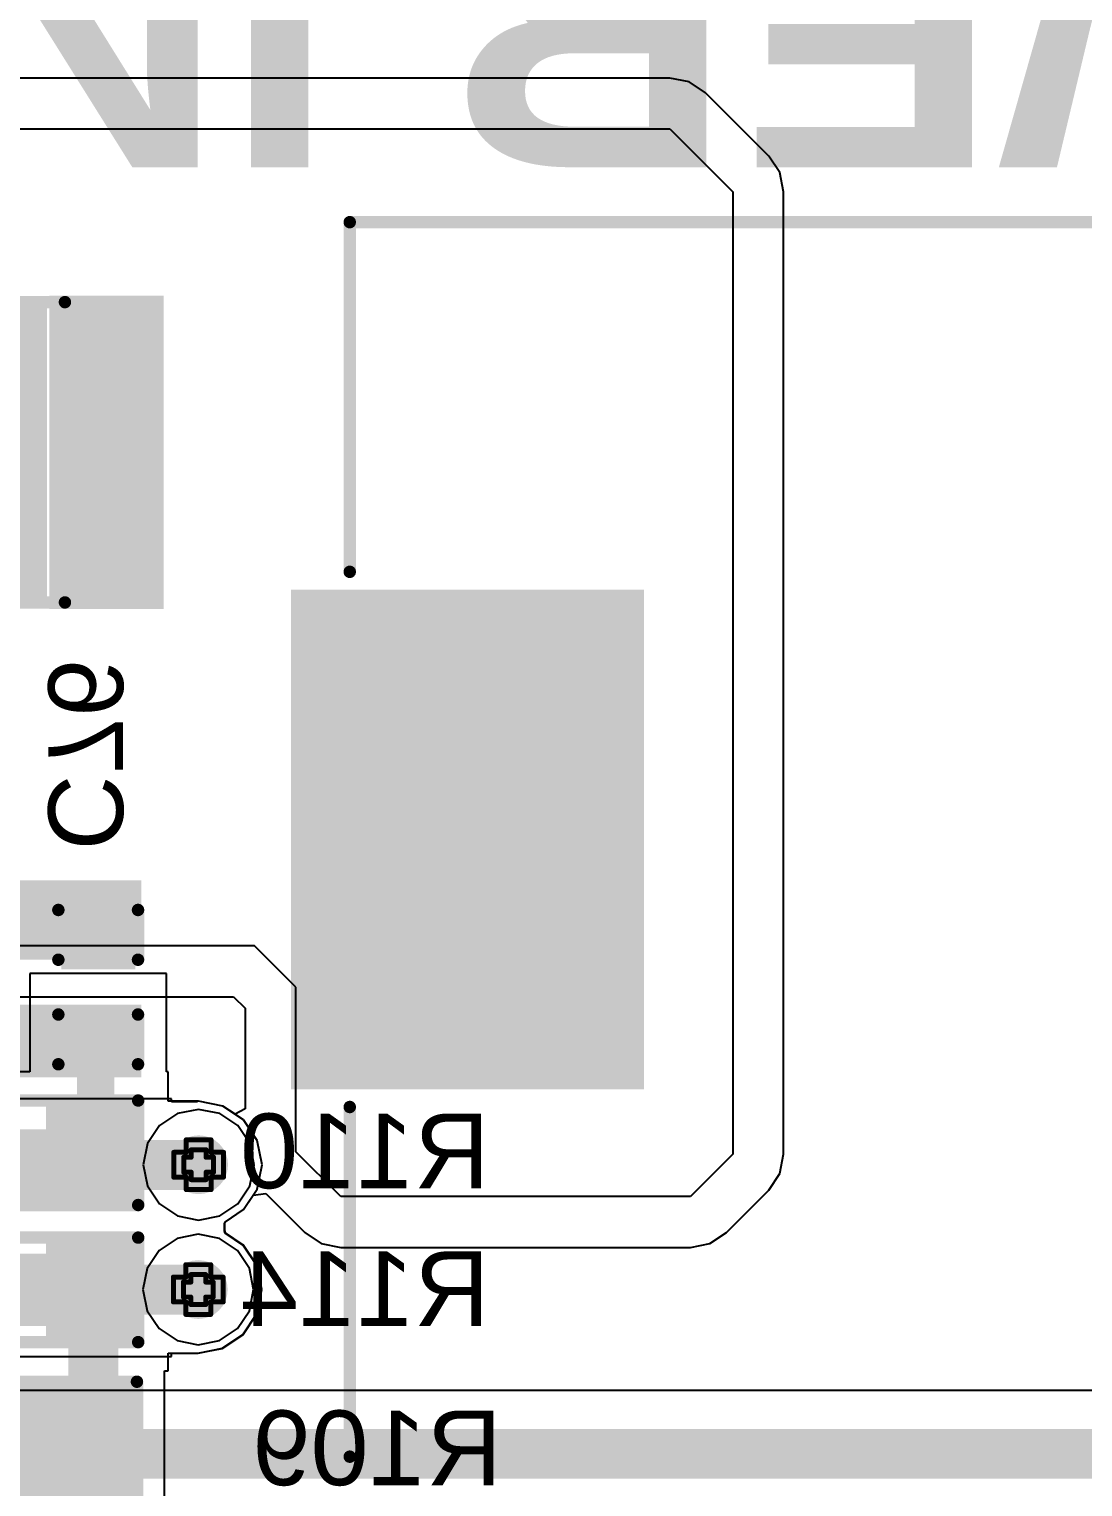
# Model space of a CAD drawing. Header units: inches. Extents: x 0 to 198, y 0 to 199.
# Drawn here: x 4.777 to 5.201, y 3.604 to 4.19 of the extents above; entities that cross this region are included whole.
import ezdxf

# ---------------------------------------------------------------- set-up
doc = ezdxf.new("R2010")
doc.units = ezdxf.units.IN
doc.header["$MEASUREMENT"] = 0
for name, color, linetype in [('Bottom Layer', 5, 'Continuous'), ('Bottom Overlay', 54, 'Continuous'), ('Bottom Paste', 16, 'Continuous'), ('Bottom Solder', 6, 'Continuous'), ('Drill Drawing', 1, 'Continuous'), ('Layer 1', 16, 'Continuous'), ('Layer 2', 76, 'Continuous'), ('Top Layer', 1, 'Continuous'), ('Top Overlay', 2, 'Continuous'), ('Top Paste', 8, 'Continuous'), ('Top Solder', 216, 'Continuous'), ('Via Holes', 16, 'Continuous')]:
    doc.layers.add(name, color=color, linetype=linetype)
doc.styles.add('Arial', font='', dxfattribs={"height": 0.2})
doc.styles.add('Arial Black_Bold', font='', dxfattribs={"height": 0.2})
doc.styles.get('Arial').set_extended_font_data('Arial')
doc.styles.get('Arial Black_Bold').set_extended_font_data('Arial Black', bold=True)

# ---------------------------------------------------------------- blocks, each defined once
blk = doc.blocks.new('8_SO_P____P___31')
at = {"layer": 'Top Layer'}
for points in [[(-0.13681, 0.08681), (-0.07579, 0.08681), (-0.07579, 0.06319), (-0.13681, 0.06319)], [(0.07579, 0.08681), (0.13681, 0.08681), (0.13681, 0.06319), (0.07579, 0.06319)], [(-0.04502, 0.04502), (0.04502, 0.04502), (0.04502, -0.04502), (-0.04502, -0.04502)], [(-0.13681, 0.03681), (-0.07579, 0.03681), (-0.07579, 0.01319), (-0.13681, 0.01319)], [(0.07579, 0.03681), (0.13681, 0.03681), (0.13681, 0.01319), (0.07579, 0.01319)], [(-0.13681, -0.01319), (-0.07579, -0.01319), (-0.07579, -0.03681), (-0.13681, -0.03681)], [(0.07579, -0.01319), (0.13681, -0.01319), (0.13681, -0.03681), (0.07579, -0.03681)], [(-0.13681, -0.06319), (-0.07579, -0.06319), (-0.07579, -0.08681), (-0.13681, -0.08681)], [(0.07579, -0.06319), (0.13681, -0.06319), (0.13681, -0.08681), (0.07579, -0.08681)]]:
    blk.add_hatch(color=1, dxfattribs=at).paths.add_polyline_path(points)
at = {"layer": 'Top Paste'}
for points in [[(-0.13681, 0.08681), (-0.07579, 0.08681), (-0.07579, 0.06319), (-0.13681, 0.06319)], [(0.07579, 0.08681), (0.13681, 0.08681), (0.13681, 0.06319), (0.07579, 0.06319)], [(-0.04502, 0.04502), (0.04502, 0.04502), (0.04502, -0.04502), (-0.04502, -0.04502)], [(-0.13681, 0.03681), (-0.07579, 0.03681), (-0.07579, 0.01319), (-0.13681, 0.01319)], [(0.07579, 0.03681), (0.13681, 0.03681), (0.13681, 0.01319), (0.07579, 0.01319)], [(-0.13681, -0.01319), (-0.07579, -0.01319), (-0.07579, -0.03681), (-0.13681, -0.03681)], [(0.07579, -0.01319), (0.13681, -0.01319), (0.13681, -0.03681), (0.07579, -0.03681)], [(-0.13681, -0.06319), (-0.07579, -0.06319), (-0.07579, -0.08681), (-0.13681, -0.08681)], [(0.07579, -0.06319), (0.13681, -0.06319), (0.13681, -0.08681), (0.07579, -0.08681)]]:
    blk.add_hatch(color=8, dxfattribs=at).paths.add_polyline_path(points)
at = {"layer": 'Top Solder'}
for points in [[(-0.13957, 0.08957), (-0.07303, 0.08957), (-0.07303, 0.06043), (-0.13957, 0.06043)], [(0.07303, 0.08957), (0.13957, 0.08957), (0.13957, 0.06043), (0.07303, 0.06043)], [(-0.04777, 0.04777), (0.04778, 0.04777), (0.04778, -0.04778), (-0.04777, -0.04778)], [(-0.13957, 0.03957), (-0.07303, 0.03957), (-0.07303, 0.01043), (-0.13957, 0.01043)], [(0.07303, 0.03957), (0.13957, 0.03957), (0.13957, 0.01043), (0.07303, 0.01043)], [(-0.13957, -0.01043), (-0.07303, -0.01043), (-0.07303, -0.03957), (-0.13957, -0.03957)], [(0.07303, -0.01043), (0.13957, -0.01043), (0.13957, -0.03957), (0.07303, -0.03957)], [(-0.13957, -0.06043), (-0.07303, -0.06043), (-0.07303, -0.08957), (-0.13957, -0.08957)], [(0.07303, -0.06043), (0.13957, -0.06043), (0.13957, -0.08957), (0.07303, -0.08957)]]:
    blk.add_hatch(color=216, dxfattribs=at).paths.add_polyline_path(points)
at = {"layer": 'Top Overlay'}
for points in [[(-0.06311, 0.098, 0.005, 0.005, 0), (0.07489, 0.098, 0.005, 0.005, 0)], [(-0.14816, 0.08053, 0.005, 0.005, 0), (-0.14316, 0.07553, 0.005, 0.005, 0)], [(-0.14816, 0.07053, 0.005, 0.005, 0), (-0.14816, 0.08053, 0.005, 0.005, 0)], [(-0.14816, 0.07053, 0.005, 0.005, 0), (-0.14316, 0.07553, 0.005, 0.005, 0)], [(-0.06311, -0.098, 0.005, 0.005, 0), (0.07489, -0.098, 0.005, 0.005, 0)]]:
    blk.add_lwpolyline(points, format="xyseb", dxfattribs=at)
for points in [[(-0.06436, 0.098, 0.0025, 0.0025, 1), (-0.06186, 0.098, 0.0025, 0.0025, 1)], [(0.07364, 0.098, 0.0025, 0.0025, 1), (0.07614, 0.098, 0.0025, 0.0025, 1)], [(-0.14941, 0.08053, 0.0025, 0.0025, 1), (-0.14691, 0.08053, 0.0025, 0.0025, 1)], [(-0.14941, 0.08053, 0.0025, 0.0025, 1), (-0.14691, 0.08053, 0.0025, 0.0025, 1)], [(-0.14441, 0.07553, 0.0025, 0.0025, 1), (-0.14192, 0.07553, 0.0025, 0.0025, 1)], [(-0.14441, 0.07553, 0.0025, 0.0025, 1), (-0.14192, 0.07553, 0.0025, 0.0025, 1)], [(-0.14941, 0.07053, 0.0025, 0.0025, 1), (-0.14691, 0.07053, 0.0025, 0.0025, 1)], [(-0.14941, 0.07053, 0.0025, 0.0025, 1), (-0.14691, 0.07053, 0.0025, 0.0025, 1)], [(-0.06436, -0.098, 0.0025, 0.0025, 1), (-0.06186, -0.098, 0.0025, 0.0025, 1)], [(0.07364, -0.098, 0.0025, 0.0025, 1), (0.07614, -0.098, 0.0025, 0.0025, 1)]]:
    blk.add_lwpolyline(points, format="xyseb", close=True, dxfattribs=at)
blk = doc.blocks.new('R___0603_B_77')
at = {"layer": 'Bottom Layer'}
for points in [[(-0.045, -0.0175), (-0.045, 0.0175), (-0.015, 0.0175), (-0.015, -0.0175)], [(0.015, -0.0175), (0.015, 0.0175), (0.045, 0.0175), (0.045, -0.0175)]]:
    blk.add_hatch(color=5, dxfattribs=at).paths.add_polyline_path(points)
at = {"layer": 'Bottom Paste'}
for points in [[(-0.045, -0.0175), (-0.045, 0.0175), (-0.015, 0.0175), (-0.015, -0.0175)], [(0.015, -0.0175), (0.015, 0.0175), (0.045, 0.0175), (0.045, -0.0175)]]:
    blk.add_hatch(color=16, dxfattribs=at).paths.add_polyline_path(points)
at = {"layer": 'Bottom Solder'}
for points in [[(-0.049, -0.0215), (-0.049, 0.0215), (-0.011, 0.0215), (-0.011, -0.0215)], [(0.011, -0.0215), (0.011, 0.0215), (0.049, 0.0215), (0.049, -0.0215)]]:
    blk.add_hatch(color=6, dxfattribs=at).paths.add_polyline_path(points)
at = {"layer": 'Bottom Overlay'}
for points in [[(-0.048, -0.021, 0.005, 0.005, 0), (-0.048, 0.021, 0.005, 0.005, 0)], [(-0.048, 0.021, 0.005, 0.005, 0), (0.048, 0.021, 0.005, 0.005, 0)], [(0.048, -0.021, 0.005, 0.005, 0), (0.048, 0.021, 0.005, 0.005, 0)], [(-0.048, -0.021, 0.005, 0.005, 0), (0.048, -0.021, 0.005, 0.005, 0)]]:
    blk.add_lwpolyline(points, format="xyseb", dxfattribs=at)
for points in [[(-0.04925, 0.021, 0.0025, 0.0025, 1), (-0.04675, 0.021, 0.0025, 0.0025, 1)], [(-0.04925, 0.021, 0.0025, 0.0025, 1), (-0.04675, 0.021, 0.0025, 0.0025, 1)], [(0.04675, 0.021, 0.0025, 0.0025, 1), (0.04925, 0.021, 0.0025, 0.0025, 1)], [(0.04675, 0.021, 0.0025, 0.0025, 1), (0.04925, 0.021, 0.0025, 0.0025, 1)], [(-0.04925, -0.021, 0.0025, 0.0025, 1), (-0.04675, -0.021, 0.0025, 0.0025, 1)], [(-0.04925, -0.021, 0.0025, 0.0025, 1), (-0.04675, -0.021, 0.0025, 0.0025, 1)], [(0.04675, -0.021, 0.0025, 0.0025, 1), (0.04925, -0.021, 0.0025, 0.0025, 1)], [(0.04675, -0.021, 0.0025, 0.0025, 1), (0.04925, -0.021, 0.0025, 0.0025, 1)]]:
    blk.add_lwpolyline(points, format="xyseb", close=True, dxfattribs=at)
blk = doc.blocks.new('R___0603_B_81')
at = {"layer": 'Bottom Layer'}
for points in [[(-0.045, -0.0175), (-0.045, 0.0175), (-0.015, 0.0175), (-0.015, -0.0175)], [(0.015, -0.0175), (0.015, 0.0175), (0.045, 0.0175), (0.045, -0.0175)]]:
    blk.add_hatch(color=5, dxfattribs=at).paths.add_polyline_path(points)
at = {"layer": 'Bottom Paste'}
for points in [[(-0.045, -0.0175), (-0.045, 0.0175), (-0.015, 0.0175), (-0.015, -0.0175)], [(0.015, -0.0175), (0.015, 0.0175), (0.045, 0.0175), (0.045, -0.0175)]]:
    blk.add_hatch(color=16, dxfattribs=at).paths.add_polyline_path(points)
at = {"layer": 'Bottom Solder'}
for points in [[(-0.049, -0.0215), (-0.049, 0.0215), (-0.011, 0.0215), (-0.011, -0.0215)], [(0.011, -0.0215), (0.011, 0.0215), (0.049, 0.0215), (0.049, -0.0215)]]:
    blk.add_hatch(color=6, dxfattribs=at).paths.add_polyline_path(points)
at = {"layer": 'Bottom Overlay'}
for points in [[(-0.048, -0.021, 0.005, 0.005, 0), (-0.048, 0.021, 0.005, 0.005, 0)], [(-0.048, 0.021, 0.005, 0.005, 0), (0.048, 0.021, 0.005, 0.005, 0)], [(0.048, -0.021, 0.005, 0.005, 0), (0.048, 0.021, 0.005, 0.005, 0)], [(-0.048, -0.021, 0.005, 0.005, 0), (0.048, -0.021, 0.005, 0.005, 0)]]:
    blk.add_lwpolyline(points, format="xyseb", dxfattribs=at)
for points in [[(-0.04925, 0.021, 0.0025, 0.0025, 1), (-0.04675, 0.021, 0.0025, 0.0025, 1)], [(-0.04925, 0.021, 0.0025, 0.0025, 1), (-0.04675, 0.021, 0.0025, 0.0025, 1)], [(0.04675, 0.021, 0.0025, 0.0025, 1), (0.04925, 0.021, 0.0025, 0.0025, 1)], [(0.04675, 0.021, 0.0025, 0.0025, 1), (0.04925, 0.021, 0.0025, 0.0025, 1)], [(-0.04925, -0.021, 0.0025, 0.0025, 1), (-0.04675, -0.021, 0.0025, 0.0025, 1)], [(-0.04925, -0.021, 0.0025, 0.0025, 1), (-0.04675, -0.021, 0.0025, 0.0025, 1)], [(0.04675, -0.021, 0.0025, 0.0025, 1), (0.04925, -0.021, 0.0025, 0.0025, 1)], [(0.04675, -0.021, 0.0025, 0.0025, 1), (0.04925, -0.021, 0.0025, 0.0025, 1)]]:
    blk.add_lwpolyline(points, format="xyseb", close=True, dxfattribs=at)
blk = doc.blocks.new('RES_0805_B_82')
at = {"layer": 'Bottom Layer'}
for points in [[(-0.06, 0.025), (-0.02, 0.025), (-0.02, -0.025), (-0.06, -0.025)], [(0.02, 0.025), (0.06, 0.025), (0.06, -0.025), (0.02, -0.025)]]:
    blk.add_hatch(color=5, dxfattribs=at).paths.add_polyline_path(points)
at = {"layer": 'Bottom Paste'}
for points in [[(-0.06, 0.025), (-0.02, 0.025), (-0.02, -0.025), (-0.06, -0.025)], [(0.02, 0.025), (0.06, 0.025), (0.06, -0.025), (0.02, -0.025)]]:
    blk.add_hatch(color=16, dxfattribs=at).paths.add_polyline_path(points)
at = {"layer": 'Bottom Solder'}
for points in [[(-0.064, 0.029), (-0.016, 0.029), (-0.016, -0.029), (-0.064, -0.029)], [(0.016, 0.029), (0.064, 0.029), (0.064, -0.029), (0.016, -0.029)]]:
    blk.add_hatch(color=6, dxfattribs=at).paths.add_polyline_path(points)
at = {"layer": 'Bottom Overlay'}
for points in [[(-0.064, 0.029, 0.005, 0.005, 0), (-0.064, -0.029, 0.005, 0.005, 0)], [(0.064, 0.029, 0.005, 0.005, 0), (-0.064, 0.029, 0.005, 0.005, 0)], [(0.064, 0.029, 0.005, 0.005, 0), (0.064, -0.029, 0.005, 0.005, 0)], [(0.064, -0.029, 0.005, 0.005, 0), (-0.064, -0.029, 0.005, 0.005, 0)]]:
    blk.add_lwpolyline(points, format="xyseb", dxfattribs=at)
for points in [[(-0.06525, 0.029, 0.0025, 0.0025, 1), (-0.06275, 0.029, 0.0025, 0.0025, 1)], [(-0.06525, 0.029, 0.0025, 0.0025, 1), (-0.06275, 0.029, 0.0025, 0.0025, 1)], [(0.06275, 0.029, 0.0025, 0.0025, 1), (0.06525, 0.029, 0.0025, 0.0025, 1)], [(0.06275, 0.029, 0.0025, 0.0025, 1), (0.06525, 0.029, 0.0025, 0.0025, 1)], [(-0.06525, -0.029, 0.0025, 0.0025, 1), (-0.06275, -0.029, 0.0025, 0.0025, 1)], [(-0.06525, -0.029, 0.0025, 0.0025, 1), (-0.06275, -0.029, 0.0025, 0.0025, 1)], [(0.06275, -0.029, 0.0025, 0.0025, 1), (0.06525, -0.029, 0.0025, 0.0025, 1)], [(0.06275, -0.029, 0.0025, 0.0025, 1), (0.06525, -0.029, 0.0025, 0.0025, 1)]]:
    blk.add_lwpolyline(points, format="xyseb", close=True, dxfattribs=at)
blk = doc.blocks.new('FCH1365_680M_210')
at = {"layer": 'Top Layer'}
for points in [[(-0.29331, -0.09843), (-0.29331, 0.09842), (-0.15551, 0.09842), (-0.15551, -0.09843)], [(0.15552, -0.09843), (0.15552, 0.09842), (0.29331, 0.09842), (0.29331, -0.09843)]]:
    blk.add_hatch(color=1, dxfattribs=at).paths.add_polyline_path(points)
at = {"layer": 'Top Paste'}
for points in [[(-0.29331, -0.09843), (-0.29331, 0.09842), (-0.15551, 0.09842), (-0.15551, -0.09843)], [(0.15552, -0.09843), (0.15552, 0.09842), (0.29331, 0.09842), (0.29331, -0.09843)]]:
    blk.add_hatch(color=8, dxfattribs=at).paths.add_polyline_path(points)
at = {"layer": 'Top Solder'}
for points in [[(-0.29531, -0.10043), (-0.29531, 0.10042), (-0.15351, 0.10042), (-0.15351, -0.10043)], [(0.15352, -0.10043), (0.15352, 0.10042), (0.29531, 0.10042), (0.29531, -0.10043)]]:
    blk.add_hatch(color=216, dxfattribs=at).paths.add_polyline_path(points)
at = {"layer": 'Top Overlay'}
for points in [[(-0.27165, 0.10753, 0.005, 0.005, 0), (-0.27165, 0.24803, 0.005, 0.005, 0)], [(-0.27165, 0.24803, 0.005, 0.005, 0), (0.27165, 0.24803, 0.005, 0.005, 0)], [(0.27165, 0.10753, 0.005, 0.005, 0), (0.27165, 0.24803, 0.005, 0.005, 0)], [(-0.27165, -0.24803, 0.005, 0.005, 0), (-0.27165, -0.10752, 0.005, 0.005, 0)], [(0.27165, -0.24803, 0.005, 0.005, 0), (0.27165, -0.10752, 0.005, 0.005, 0)], [(-0.27165, -0.24803, 0.005, 0.005, 0), (0.27165, -0.24803, 0.005, 0.005, 0)]]:
    blk.add_lwpolyline(points, format="xyseb", dxfattribs=at)
for points in [[(-0.2729, 0.24803, 0.0025, 0.0025, 1), (-0.2704, 0.24803, 0.0025, 0.0025, 1)], [(-0.2729, 0.24803, 0.0025, 0.0025, 1), (-0.2704, 0.24803, 0.0025, 0.0025, 1)], [(0.2704, 0.24803, 0.0025, 0.0025, 1), (0.2729, 0.24803, 0.0025, 0.0025, 1)], [(0.2704, 0.24803, 0.0025, 0.0025, 1), (0.2729, 0.24803, 0.0025, 0.0025, 1)], [(-0.2729, 0.10753, 0.0025, 0.0025, 1), (-0.2704, 0.10753, 0.0025, 0.0025, 1)], [(0.2704, 0.10753, 0.0025, 0.0025, 1), (0.2729, 0.10753, 0.0025, 0.0025, 1)], [(-0.2729, -0.10752, 0.0025, 0.0025, 1), (-0.2704, -0.10752, 0.0025, 0.0025, 1)], [(0.2704, -0.10752, 0.0025, 0.0025, 1), (0.2729, -0.10752, 0.0025, 0.0025, 1)], [(-0.2729, -0.24803, 0.0025, 0.0025, 1), (-0.2704, -0.24803, 0.0025, 0.0025, 1)], [(-0.2729, -0.24803, 0.0025, 0.0025, 1), (-0.2704, -0.24803, 0.0025, 0.0025, 1)], [(0.2704, -0.24803, 0.0025, 0.0025, 1), (0.2729, -0.24803, 0.0025, 0.0025, 1)], [(0.2704, -0.24803, 0.0025, 0.0025, 1), (0.2729, -0.24803, 0.0025, 0.0025, 1)]]:
    blk.add_lwpolyline(points, format="xyseb", close=True, dxfattribs=at)
blk = doc.blocks.new('SMA_DO_214AC__251')
at = {"layer": 'Top Layer'}
for points in [[(-0.1063, 0.05512), (-0.04331, 0.05512), (-0.04331, -0.05512), (-0.1063, -0.05512)], [(0.04331, 0.05512), (0.1063, 0.05512), (0.1063, -0.05512), (0.04331, -0.05512)]]:
    blk.add_hatch(color=1, dxfattribs=at).paths.add_polyline_path(points)
at = {"layer": 'Top Overlay'}
blk.add_hatch(color=2, dxfattribs=at).paths.add_polyline_path([(-0.15717, -0.06299), (-0.11122, -0.06299), (-0.11122, 0.06299), (-0.15717, 0.06299)])
at = {"layer": 'Top Paste'}
for points in [[(-0.1063, 0.05512), (-0.04331, 0.05512), (-0.04331, -0.05512), (-0.1063, -0.05512)], [(0.04331, 0.05512), (0.1063, 0.05512), (0.1063, -0.05512), (0.04331, -0.05512)]]:
    blk.add_hatch(color=8, dxfattribs=at).paths.add_polyline_path(points)
at = {"layer": 'Top Solder'}
for points in [[(-0.1103, 0.05912), (-0.03931, 0.05912), (-0.03931, -0.05912), (-0.1103, -0.05912)], [(0.03931, 0.05912), (0.1103, 0.05912), (0.1103, -0.05912), (0.03931, -0.05912)]]:
    blk.add_hatch(color=216, dxfattribs=at).paths.add_polyline_path(points)
at = {"layer": 'Top Overlay'}
for points in [[(0.1119, 0.06034, 0.005, 0.005, 0), (-0.11745, 0.06034, 0.005, 0.005, 0)], [(0.1119, 0.06034, 0.005, 0.005, 0), (0.1119, 0.04656, 0.005, 0.005, 0)], [(0.1119, -0.04656, 0.005, 0.005, 0), (0.1119, -0.06034, 0.005, 0.005, 0)], [(0.1119, -0.06034, 0.005, 0.005, 0), (-0.11745, -0.06034, 0.005, 0.005, 0)]]:
    blk.add_lwpolyline(points, format="xyseb", dxfattribs=at)
for points in [[(-0.1187, 0.06034, 0.0025, 0.0025, 1), (-0.1162, 0.06034, 0.0025, 0.0025, 1)], [(0.11065, 0.06034, 0.0025, 0.0025, 1), (0.11315, 0.06034, 0.0025, 0.0025, 1)], [(0.11065, 0.06034, 0.0025, 0.0025, 1), (0.11315, 0.06034, 0.0025, 0.0025, 1)], [(0.11065, 0.04656, 0.0025, 0.0025, 1), (0.11315, 0.04656, 0.0025, 0.0025, 1)], [(0.11065, -0.04656, 0.0025, 0.0025, 1), (0.11315, -0.04656, 0.0025, 0.0025, 1)], [(-0.1187, -0.06034, 0.0025, 0.0025, 1), (-0.1162, -0.06034, 0.0025, 0.0025, 1)], [(0.11065, -0.06034, 0.0025, 0.0025, 1), (0.11315, -0.06034, 0.0025, 0.0025, 1)], [(0.11065, -0.06034, 0.0025, 0.0025, 1), (0.11315, -0.06034, 0.0025, 0.0025, 1)]]:
    blk.add_lwpolyline(points, format="xyseb", close=True, dxfattribs=at)
blk = doc.blocks.new('C___0402_B_301')
at = {"layer": 'Bottom Layer'}
for points in [[(-0.0095, 0.0125), (-0.0095, -0.0125), (-0.0275, -0.0125), (-0.0275, 0.0125)], [(0.0275, 0.0125), (0.0275, -0.0125), (0.0095, -0.0125), (0.0095, 0.0125)]]:
    blk.add_hatch(color=5, dxfattribs=at).paths.add_polyline_path(points)
at = {"layer": 'Bottom Paste'}
for points in [[(-0.0095, 0.0125), (-0.0095, -0.0125), (-0.0275, -0.0125), (-0.0275, 0.0125)], [(0.0275, 0.0125), (0.0275, -0.0125), (0.0095, -0.0125), (0.0095, 0.0125)]]:
    blk.add_hatch(color=16, dxfattribs=at).paths.add_polyline_path(points)
at = {"layer": 'Bottom Solder'}
for points in [[(-0.00714, 0.01486), (-0.00714, -0.01486), (-0.02986, -0.01486), (-0.02986, 0.01486)], [(0.02986, 0.01486), (0.02986, -0.01486), (0.00714, -0.01486), (0.00714, 0.01486)]]:
    blk.add_hatch(color=6, dxfattribs=at).paths.add_polyline_path(points)
at = {"layer": 'Bottom Overlay'}
for points in [[(-0.031, -0.016, 0.005, 0.005, 0), (-0.031, 0.016, 0.005, 0.005, 0)], [(-0.011, 0.016, 0.005, 0.005, 0), (-0.031, 0.016, 0.005, 0.005, 0)], [(0.031, 0.016, 0.005, 0.005, 0), (0.011, 0.016, 0.005, 0.005, 0)], [(0.031, -0.016, 0.005, 0.005, 0), (0.031, 0.016, 0.005, 0.005, 0)], [(-0.011, -0.016, 0.005, 0.005, 0), (-0.031, -0.016, 0.005, 0.005, 0)], [(0.031, -0.016, 0.005, 0.005, 0), (0.011, -0.016, 0.005, 0.005, 0)]]:
    blk.add_lwpolyline(points, format="xyseb", dxfattribs=at)
for points in [[(-0.03225, 0.016, 0.0025, 0.0025, 1), (-0.02975, 0.016, 0.0025, 0.0025, 1)], [(-0.03225, 0.016, 0.0025, 0.0025, 1), (-0.02975, 0.016, 0.0025, 0.0025, 1)], [(-0.01225, 0.016, 0.0025, 0.0025, 1), (-0.00975, 0.016, 0.0025, 0.0025, 1)], [(0.00975, 0.016, 0.0025, 0.0025, 1), (0.01225, 0.016, 0.0025, 0.0025, 1)], [(0.02975, 0.016, 0.0025, 0.0025, 1), (0.03225, 0.016, 0.0025, 0.0025, 1)], [(0.02975, 0.016, 0.0025, 0.0025, 1), (0.03225, 0.016, 0.0025, 0.0025, 1)], [(-0.03225, -0.016, 0.0025, 0.0025, 1), (-0.02975, -0.016, 0.0025, 0.0025, 1)], [(-0.03225, -0.016, 0.0025, 0.0025, 1), (-0.02975, -0.016, 0.0025, 0.0025, 1)], [(-0.01225, -0.016, 0.0025, 0.0025, 1), (-0.00975, -0.016, 0.0025, 0.0025, 1)], [(0.00975, -0.016, 0.0025, 0.0025, 1), (0.01225, -0.016, 0.0025, 0.0025, 1)], [(0.02975, -0.016, 0.0025, 0.0025, 1), (0.03225, -0.016, 0.0025, 0.0025, 1)], [(0.02975, -0.016, 0.0025, 0.0025, 1), (0.03225, -0.016, 0.0025, 0.0025, 1)]]:
    blk.add_lwpolyline(points, format="xyseb", close=True, dxfattribs=at)

msp = doc.modelspace()

# ---------------------------------------------------------------- hatches: boundary and pattern name
at = {"layer": 'Bottom Layer'}
h = msp.add_hatch(color=5, dxfattribs=at)
edge = h.paths.add_edge_path()
edge.add_arc((4.84538, 3.73371), 0.01181, 0, 360)
h = msp.add_hatch(color=5, dxfattribs=at)
edge = h.paths.add_edge_path()
edge.add_arc((4.84524, 3.68357), 0.01181, 0, 360)
at = {"layer": 'Layer 1'}
h = msp.add_hatch(color=16, dxfattribs=at)
edge = h.paths.add_edge_path()
edge.add_arc((4.84538, 3.73371), 0.01181, 0, 360)
h = msp.add_hatch(color=16, dxfattribs=at)
edge = h.paths.add_edge_path()
edge.add_arc((4.84524, 3.68357), 0.01181, 0, 360)
at = {"layer": 'Layer 2'}
h = msp.add_hatch(color=76, dxfattribs=at)
edge = h.paths.add_edge_path()
edge.add_arc((4.84538, 3.73371), 0.01181, 0, 360)
h = msp.add_hatch(color=76, dxfattribs=at)
edge = h.paths.add_edge_path()
edge.add_arc((4.84524, 3.68357), 0.01181, 0, 360)
at = {"layer": 'Top Layer'}
h = msp.add_hatch(color=1, dxfattribs=at)
edge = h.paths.add_edge_path()
edge.add_arc((4.84538, 3.73371), 0.01181, 0, 360)
h = msp.add_hatch(color=1, dxfattribs=at)
edge = h.paths.add_edge_path()
edge.add_arc((4.84524, 3.68357), 0.01181, 0, 360)
at = {"layer": 'Via Holes'}
h = msp.add_hatch(color=7, dxfattribs=at)
edge = h.paths.add_edge_path()
edge.add_arc((4.84538, 3.73371), 0.00591, 0, 360)
h = msp.add_hatch(color=7, dxfattribs=at)
edge = h.paths.add_edge_path()
edge.add_arc((4.84524, 3.68357), 0.00591, 0, 360)

# ---------------------------------------------------------------- linework, layer by layer
at = {"layer": 'Bottom Layer'}
for p, q in [((4.83253, 3.8106), (4.77753, 3.8106)), ((4.77753, 3.8106), (4.77753, 3.77103)), ((4.83253, 3.77103), (4.83253, 3.8106)), ((4.77753, 3.77103), (4.7706, 3.77103)), ((4.8331, 3.77103), (4.83253, 3.77103)), ((4.8331, 3.7592), (4.8331, 3.77103)), ((4.84538, 3.7592), (4.8331, 3.7592)), ((4.85513, 3.75726), (4.84538, 3.7592)), ((4.8634, 3.75174), (4.85513, 3.75726)), ((4.86893, 3.74347), (4.8634, 3.75174)), ((4.87087, 3.73371), (4.86893, 3.74347)), ((4.86893, 3.72396), (4.87087, 3.73371)), ((4.8634, 3.71569), (4.86893, 3.72396)), ((4.85611, 3.71082), (4.8634, 3.71569)), ((4.85588, 3.70728), (4.85593, 3.71022)), ((4.85593, 3.71022), (4.85611, 3.71082)), ((4.85611, 3.70638), (4.85588, 3.70728)), ((4.86326, 3.7016), (4.85611, 3.70638)), ((4.86879, 3.69333), (4.86326, 3.7016)), ((4.87073, 3.68357), (4.86879, 3.69333)), ((4.86879, 3.67382), (4.87073, 3.68357)), ((4.86326, 3.66555), (4.86879, 3.67382)), ((4.85492, 3.65996), (4.86319, 3.66548)), ((4.86319, 3.66548), (4.86326, 3.66555)), ((4.8331, 3.65094), (4.8331, 3.65802)), ((4.8331, 3.65802), (4.84517, 3.65802)), ((4.84517, 3.65802), (4.85492, 3.65996)), ((4.8316, 3.57753), (4.8316, 3.65094)), ((4.8316, 3.65094), (4.8331, 3.65094))]:
    msp.add_line(p, q, dxfattribs=at)
for points in [[(4.67239, 3.8236, 0.015, 0.015, 0), (4.80503, 3.8236, 0.015, 0.015, 0)], [(4.80406, 3.78563, 0.015, 0.015, 0), (4.80503, 3.7866, 0.015, 0.015, 0)], [(4.80406, 3.73949, 0.015, 0.015, 0), (4.80406, 3.78563, 0.015, 0.015, 0)], [(4.80503, 3.7866, 0.015, 0.015, 0), (4.80506, 3.78656, 0.015, 0.015, 0)], [(4.8031, 3.73853, 0.02, 0.02, 0), (4.80792, 3.73371, 0.02, 0.02, 0)], [(4.8031, 3.73853, 0.015, 0.015, 0), (4.80406, 3.73949, 0.015, 0.015, 0)], [(4.80792, 3.73371, 0.02, 0.02, 0), (4.84538, 3.73371, 0.02, 0.02, 0)], [(4.8031, 3.68344, 0.02, 0.02, 0), (4.80317, 3.68351, 0.02, 0.02, 0)], [(4.8031, 3.62403, 0.02, 0.02, 0), (4.8031, 3.68344, 0.02, 0.02, 0)], [(4.80317, 3.68351, 0.02, 0.02, 0), (4.84517, 3.68351, 0.02, 0.02, 0)], [(4.84517, 3.68351, 0.02, 0.02, 0), (4.84524, 3.68357, 0.02, 0.02, 0)], [(4.7966, 3.61753, 0.02, 0.02, 0), (4.8031, 3.62403, 0.02, 0.02, 0)]]:
    msp.add_lwpolyline(points, format="xyseb", dxfattribs=at)
for points in [[(4.80128, 3.8236, 0.0075, 0.0075, 1), (4.80878, 3.8236, 0.0075, 0.0075, 1)], [(4.80031, 3.78563, 0.0075, 0.0075, 1), (4.80781, 3.78563, 0.0075, 0.0075, 1)], [(4.80031, 3.78563, 0.0075, 0.0075, 1), (4.80781, 3.78563, 0.0075, 0.0075, 1)], [(4.80128, 3.7866, 0.0075, 0.0075, 1), (4.80878, 3.7866, 0.0075, 0.0075, 1)], [(4.80128, 3.7866, 0.0075, 0.0075, 1), (4.80878, 3.7866, 0.0075, 0.0075, 1)], [(4.80131, 3.78656, 0.0075, 0.0075, 1), (4.80881, 3.78656, 0.0075, 0.0075, 1)], [(4.7981, 3.73853, 0.01, 0.01, 1), (4.8081, 3.73853, 0.01, 0.01, 1)], [(4.79935, 3.73853, 0.0075, 0.0075, 1), (4.80685, 3.73853, 0.0075, 0.0075, 1)], [(4.80031, 3.73949, 0.0075, 0.0075, 1), (4.80781, 3.73949, 0.0075, 0.0075, 1)], [(4.80031, 3.73949, 0.0075, 0.0075, 1), (4.80781, 3.73949, 0.0075, 0.0075, 1)], [(4.80292, 3.73371, 0.01, 0.01, 1), (4.81292, 3.73371, 0.01, 0.01, 1)], [(4.80292, 3.73371, 0.01, 0.01, 1), (4.81292, 3.73371, 0.01, 0.01, 1)], [(4.84038, 3.73371, 0.01, 0.01, 1), (4.85038, 3.73371, 0.01, 0.01, 1)], [(4.7981, 3.68344, 0.01, 0.01, 1), (4.8081, 3.68344, 0.01, 0.01, 1)], [(4.7981, 3.68344, 0.01, 0.01, 1), (4.8081, 3.68344, 0.01, 0.01, 1)], [(4.79817, 3.68351, 0.01, 0.01, 1), (4.80817, 3.68351, 0.01, 0.01, 1)], [(4.79817, 3.68351, 0.01, 0.01, 1), (4.80817, 3.68351, 0.01, 0.01, 1)], [(4.84017, 3.68351, 0.01, 0.01, 1), (4.85017, 3.68351, 0.01, 0.01, 1)], [(4.84017, 3.68351, 0.01, 0.01, 1), (4.85017, 3.68351, 0.01, 0.01, 1)], [(4.84024, 3.68357, 0.01, 0.01, 1), (4.85024, 3.68357, 0.01, 0.01, 1)], [(4.7981, 3.62403, 0.01, 0.01, 1), (4.8081, 3.62403, 0.01, 0.01, 1)], [(4.7981, 3.62403, 0.01, 0.01, 1), (4.8081, 3.62403, 0.01, 0.01, 1)], [(4.7916, 3.61753, 0.01, 0.01, 1), (4.8016, 3.61753, 0.01, 0.01, 1)]]:
    msp.add_lwpolyline(points, format="xyseb", close=True, dxfattribs=at)
at = {"layer": 'Drill Drawing'}
for points in [[(4.84038, 3.73871, 0.002, 0.002, 0), (4.84038, 3.74371, 0.002, 0.002, 0)], [(4.84038, 3.74371, 0.002, 0.002, 0), (4.85038, 3.74371, 0.002, 0.002, 0)], [(4.85038, 3.73871, 0.002, 0.002, 0), (4.85038, 3.74371, 0.002, 0.002, 0)], [(4.83538, 3.72871, 0.002, 0.002, 0), (4.83538, 3.73871, 0.002, 0.002, 0)], [(4.83538, 3.73871, 0.002, 0.002, 0), (4.84038, 3.73871, 0.002, 0.002, 0)], [(4.83938, 3.73071, 0.002, 0.002, 0), (4.83938, 3.73671, 0.002, 0.002, 0)], [(4.83938, 3.73671, 0.002, 0.002, 0), (4.84238, 3.73671, 0.002, 0.002, 0)], [(4.84238, 3.73671, 0.002, 0.002, 0), (4.84238, 3.73971, 0.002, 0.002, 0)], [(4.84238, 3.73971, 0.002, 0.002, 0), (4.84838, 3.73971, 0.002, 0.002, 0)], [(4.84838, 3.73671, 0.002, 0.002, 0), (4.84838, 3.73971, 0.002, 0.002, 0)], [(4.84838, 3.73671, 0.002, 0.002, 0), (4.85138, 3.73671, 0.002, 0.002, 0)], [(4.85038, 3.73871, 0.002, 0.002, 0), (4.85538, 3.73871, 0.002, 0.002, 0)], [(4.85138, 3.73071, 0.002, 0.002, 0), (4.85138, 3.73671, 0.002, 0.002, 0)], [(4.85538, 3.72871, 0.002, 0.002, 0), (4.85538, 3.73871, 0.002, 0.002, 0)], [(4.83938, 3.73071, 0.002, 0.002, 0), (4.84238, 3.73071, 0.002, 0.002, 0)], [(4.84238, 3.72771, 0.002, 0.002, 0), (4.84238, 3.73071, 0.002, 0.002, 0)], [(4.84838, 3.73071, 0.002, 0.002, 0), (4.85138, 3.73071, 0.002, 0.002, 0)], [(4.84838, 3.72771, 0.002, 0.002, 0), (4.84838, 3.73071, 0.002, 0.002, 0)], [(4.83538, 3.72871, 0.002, 0.002, 0), (4.84038, 3.72871, 0.002, 0.002, 0)], [(4.84038, 3.72371, 0.002, 0.002, 0), (4.84038, 3.72871, 0.002, 0.002, 0)], [(4.84238, 3.72771, 0.002, 0.002, 0), (4.84838, 3.72771, 0.002, 0.002, 0)], [(4.85038, 3.72871, 0.002, 0.002, 0), (4.85538, 3.72871, 0.002, 0.002, 0)], [(4.85038, 3.72371, 0.002, 0.002, 0), (4.85038, 3.72871, 0.002, 0.002, 0)], [(4.84038, 3.72371, 0.002, 0.002, 0), (4.85038, 3.72371, 0.002, 0.002, 0)], [(4.84024, 3.68857, 0.002, 0.002, 0), (4.84024, 3.69357, 0.002, 0.002, 0)], [(4.84024, 3.69357, 0.002, 0.002, 0), (4.85024, 3.69357, 0.002, 0.002, 0)], [(4.84224, 3.68657, 0.002, 0.002, 0), (4.84224, 3.68957, 0.002, 0.002, 0)], [(4.84224, 3.68957, 0.002, 0.002, 0), (4.84824, 3.68957, 0.002, 0.002, 0)], [(4.84824, 3.68657, 0.002, 0.002, 0), (4.84824, 3.68957, 0.002, 0.002, 0)], [(4.85024, 3.68857, 0.002, 0.002, 0), (4.85024, 3.69357, 0.002, 0.002, 0)], [(4.83524, 3.67857, 0.002, 0.002, 0), (4.83524, 3.68857, 0.002, 0.002, 0)], [(4.83524, 3.68857, 0.002, 0.002, 0), (4.84024, 3.68857, 0.002, 0.002, 0)], [(4.83924, 3.68057, 0.002, 0.002, 0), (4.83924, 3.68657, 0.002, 0.002, 0)], [(4.83924, 3.68657, 0.002, 0.002, 0), (4.84224, 3.68657, 0.002, 0.002, 0)], [(4.84824, 3.68657, 0.002, 0.002, 0), (4.85124, 3.68657, 0.002, 0.002, 0)], [(4.85024, 3.68857, 0.002, 0.002, 0), (4.85524, 3.68857, 0.002, 0.002, 0)], [(4.85124, 3.68057, 0.002, 0.002, 0), (4.85124, 3.68657, 0.002, 0.002, 0)], [(4.85524, 3.67857, 0.002, 0.002, 0), (4.85524, 3.68857, 0.002, 0.002, 0)], [(4.83524, 3.67857, 0.002, 0.002, 0), (4.84024, 3.67857, 0.002, 0.002, 0)], [(4.83924, 3.68057, 0.002, 0.002, 0), (4.84224, 3.68057, 0.002, 0.002, 0)], [(4.84024, 3.67357, 0.002, 0.002, 0), (4.84024, 3.67857, 0.002, 0.002, 0)], [(4.84224, 3.67757, 0.002, 0.002, 0), (4.84224, 3.68057, 0.002, 0.002, 0)], [(4.84224, 3.67757, 0.002, 0.002, 0), (4.84824, 3.67757, 0.002, 0.002, 0)], [(4.84824, 3.68057, 0.002, 0.002, 0), (4.85124, 3.68057, 0.002, 0.002, 0)], [(4.84824, 3.67757, 0.002, 0.002, 0), (4.84824, 3.68057, 0.002, 0.002, 0)], [(4.85024, 3.67857, 0.002, 0.002, 0), (4.85524, 3.67857, 0.002, 0.002, 0)], [(4.85024, 3.67357, 0.002, 0.002, 0), (4.85024, 3.67857, 0.002, 0.002, 0)], [(4.84024, 3.67357, 0.002, 0.002, 0), (4.85024, 3.67357, 0.002, 0.002, 0)]]:
    msp.add_lwpolyline(points, format="xyseb", dxfattribs=at)
for points in [[(4.83988, 3.74371, 0.001, 0.001, 1), (4.84088, 3.74371, 0.001, 0.001, 1)], [(4.83988, 3.74371, 0.001, 0.001, 1), (4.84088, 3.74371, 0.001, 0.001, 1)], [(4.84988, 3.74371, 0.001, 0.001, 1), (4.85088, 3.74371, 0.001, 0.001, 1)], [(4.84988, 3.74371, 0.001, 0.001, 1), (4.85088, 3.74371, 0.001, 0.001, 1)], [(4.83488, 3.73871, 0.001, 0.001, 1), (4.83588, 3.73871, 0.001, 0.001, 1)], [(4.83488, 3.73871, 0.001, 0.001, 1), (4.83588, 3.73871, 0.001, 0.001, 1)], [(4.83888, 3.73671, 0.001, 0.001, 1), (4.83988, 3.73671, 0.001, 0.001, 1)], [(4.83888, 3.73671, 0.001, 0.001, 1), (4.83988, 3.73671, 0.001, 0.001, 1)], [(4.83988, 3.73871, 0.001, 0.001, 1), (4.84088, 3.73871, 0.001, 0.001, 1)], [(4.83988, 3.73871, 0.001, 0.001, 1), (4.84088, 3.73871, 0.001, 0.001, 1)], [(4.84188, 3.73971, 0.001, 0.001, 1), (4.84288, 3.73971, 0.001, 0.001, 1)], [(4.84188, 3.73971, 0.001, 0.001, 1), (4.84288, 3.73971, 0.001, 0.001, 1)], [(4.84188, 3.73671, 0.001, 0.001, 1), (4.84288, 3.73671, 0.001, 0.001, 1)], [(4.84188, 3.73671, 0.001, 0.001, 1), (4.84288, 3.73671, 0.001, 0.001, 1)], [(4.84788, 3.73971, 0.001, 0.001, 1), (4.84888, 3.73971, 0.001, 0.001, 1)], [(4.84788, 3.73971, 0.001, 0.001, 1), (4.84888, 3.73971, 0.001, 0.001, 1)], [(4.84788, 3.73671, 0.001, 0.001, 1), (4.84888, 3.73671, 0.001, 0.001, 1)], [(4.84788, 3.73671, 0.001, 0.001, 1), (4.84888, 3.73671, 0.001, 0.001, 1)], [(4.84988, 3.73871, 0.001, 0.001, 1), (4.85088, 3.73871, 0.001, 0.001, 1)], [(4.84988, 3.73871, 0.001, 0.001, 1), (4.85088, 3.73871, 0.001, 0.001, 1)], [(4.85088, 3.73671, 0.001, 0.001, 1), (4.85188, 3.73671, 0.001, 0.001, 1)], [(4.85088, 3.73671, 0.001, 0.001, 1), (4.85188, 3.73671, 0.001, 0.001, 1)], [(4.85488, 3.73871, 0.001, 0.001, 1), (4.85588, 3.73871, 0.001, 0.001, 1)], [(4.85488, 3.73871, 0.001, 0.001, 1), (4.85588, 3.73871, 0.001, 0.001, 1)], [(4.83888, 3.73071, 0.001, 0.001, 1), (4.83988, 3.73071, 0.001, 0.001, 1)], [(4.83888, 3.73071, 0.001, 0.001, 1), (4.83988, 3.73071, 0.001, 0.001, 1)], [(4.84188, 3.73071, 0.001, 0.001, 1), (4.84288, 3.73071, 0.001, 0.001, 1)], [(4.84188, 3.73071, 0.001, 0.001, 1), (4.84288, 3.73071, 0.001, 0.001, 1)], [(4.84788, 3.73071, 0.001, 0.001, 1), (4.84888, 3.73071, 0.001, 0.001, 1)], [(4.84788, 3.73071, 0.001, 0.001, 1), (4.84888, 3.73071, 0.001, 0.001, 1)], [(4.85088, 3.73071, 0.001, 0.001, 1), (4.85188, 3.73071, 0.001, 0.001, 1)], [(4.85088, 3.73071, 0.001, 0.001, 1), (4.85188, 3.73071, 0.001, 0.001, 1)], [(4.83488, 3.72871, 0.001, 0.001, 1), (4.83588, 3.72871, 0.001, 0.001, 1)], [(4.83488, 3.72871, 0.001, 0.001, 1), (4.83588, 3.72871, 0.001, 0.001, 1)], [(4.83988, 3.72871, 0.001, 0.001, 1), (4.84088, 3.72871, 0.001, 0.001, 1)], [(4.83988, 3.72871, 0.001, 0.001, 1), (4.84088, 3.72871, 0.001, 0.001, 1)], [(4.84188, 3.72771, 0.001, 0.001, 1), (4.84288, 3.72771, 0.001, 0.001, 1)], [(4.84188, 3.72771, 0.001, 0.001, 1), (4.84288, 3.72771, 0.001, 0.001, 1)], [(4.84788, 3.72771, 0.001, 0.001, 1), (4.84888, 3.72771, 0.001, 0.001, 1)], [(4.84788, 3.72771, 0.001, 0.001, 1), (4.84888, 3.72771, 0.001, 0.001, 1)], [(4.84988, 3.72871, 0.001, 0.001, 1), (4.85088, 3.72871, 0.001, 0.001, 1)], [(4.84988, 3.72871, 0.001, 0.001, 1), (4.85088, 3.72871, 0.001, 0.001, 1)], [(4.85488, 3.72871, 0.001, 0.001, 1), (4.85588, 3.72871, 0.001, 0.001, 1)], [(4.85488, 3.72871, 0.001, 0.001, 1), (4.85588, 3.72871, 0.001, 0.001, 1)], [(4.83988, 3.72371, 0.001, 0.001, 1), (4.84088, 3.72371, 0.001, 0.001, 1)], [(4.83988, 3.72371, 0.001, 0.001, 1), (4.84088, 3.72371, 0.001, 0.001, 1)], [(4.84988, 3.72371, 0.001, 0.001, 1), (4.85088, 3.72371, 0.001, 0.001, 1)], [(4.84988, 3.72371, 0.001, 0.001, 1), (4.85088, 3.72371, 0.001, 0.001, 1)], [(4.83974, 3.69357, 0.001, 0.001, 1), (4.84074, 3.69357, 0.001, 0.001, 1)], [(4.83974, 3.69357, 0.001, 0.001, 1), (4.84074, 3.69357, 0.001, 0.001, 1)], [(4.84174, 3.68957, 0.001, 0.001, 1), (4.84274, 3.68957, 0.001, 0.001, 1)], [(4.84174, 3.68957, 0.001, 0.001, 1), (4.84274, 3.68957, 0.001, 0.001, 1)], [(4.84774, 3.68957, 0.001, 0.001, 1), (4.84874, 3.68957, 0.001, 0.001, 1)], [(4.84774, 3.68957, 0.001, 0.001, 1), (4.84874, 3.68957, 0.001, 0.001, 1)], [(4.84974, 3.69357, 0.001, 0.001, 1), (4.85074, 3.69357, 0.001, 0.001, 1)], [(4.84974, 3.69357, 0.001, 0.001, 1), (4.85074, 3.69357, 0.001, 0.001, 1)], [(4.83474, 3.68857, 0.001, 0.001, 1), (4.83574, 3.68857, 0.001, 0.001, 1)], [(4.83474, 3.68857, 0.001, 0.001, 1), (4.83574, 3.68857, 0.001, 0.001, 1)], [(4.83874, 3.68657, 0.001, 0.001, 1), (4.83974, 3.68657, 0.001, 0.001, 1)], [(4.83874, 3.68657, 0.001, 0.001, 1), (4.83974, 3.68657, 0.001, 0.001, 1)], [(4.83974, 3.68857, 0.001, 0.001, 1), (4.84074, 3.68857, 0.001, 0.001, 1)], [(4.83974, 3.68857, 0.001, 0.001, 1), (4.84074, 3.68857, 0.001, 0.001, 1)], [(4.84174, 3.68657, 0.001, 0.001, 1), (4.84274, 3.68657, 0.001, 0.001, 1)], [(4.84174, 3.68657, 0.001, 0.001, 1), (4.84274, 3.68657, 0.001, 0.001, 1)], [(4.84774, 3.68657, 0.001, 0.001, 1), (4.84874, 3.68657, 0.001, 0.001, 1)], [(4.84774, 3.68657, 0.001, 0.001, 1), (4.84874, 3.68657, 0.001, 0.001, 1)], [(4.84974, 3.68857, 0.001, 0.001, 1), (4.85074, 3.68857, 0.001, 0.001, 1)], [(4.84974, 3.68857, 0.001, 0.001, 1), (4.85074, 3.68857, 0.001, 0.001, 1)], [(4.85074, 3.68657, 0.001, 0.001, 1), (4.85174, 3.68657, 0.001, 0.001, 1)], [(4.85074, 3.68657, 0.001, 0.001, 1), (4.85174, 3.68657, 0.001, 0.001, 1)], [(4.85474, 3.68857, 0.001, 0.001, 1), (4.85574, 3.68857, 0.001, 0.001, 1)], [(4.85474, 3.68857, 0.001, 0.001, 1), (4.85574, 3.68857, 0.001, 0.001, 1)], [(4.83474, 3.67857, 0.001, 0.001, 1), (4.83574, 3.67857, 0.001, 0.001, 1)], [(4.83474, 3.67857, 0.001, 0.001, 1), (4.83574, 3.67857, 0.001, 0.001, 1)], [(4.83874, 3.68057, 0.001, 0.001, 1), (4.83974, 3.68057, 0.001, 0.001, 1)], [(4.83874, 3.68057, 0.001, 0.001, 1), (4.83974, 3.68057, 0.001, 0.001, 1)], [(4.83974, 3.67857, 0.001, 0.001, 1), (4.84074, 3.67857, 0.001, 0.001, 1)], [(4.83974, 3.67857, 0.001, 0.001, 1), (4.84074, 3.67857, 0.001, 0.001, 1)], [(4.84174, 3.68057, 0.001, 0.001, 1), (4.84274, 3.68057, 0.001, 0.001, 1)], [(4.84174, 3.68057, 0.001, 0.001, 1), (4.84274, 3.68057, 0.001, 0.001, 1)], [(4.84174, 3.67757, 0.001, 0.001, 1), (4.84274, 3.67757, 0.001, 0.001, 1)], [(4.84174, 3.67757, 0.001, 0.001, 1), (4.84274, 3.67757, 0.001, 0.001, 1)], [(4.84774, 3.68057, 0.001, 0.001, 1), (4.84874, 3.68057, 0.001, 0.001, 1)], [(4.84774, 3.68057, 0.001, 0.001, 1), (4.84874, 3.68057, 0.001, 0.001, 1)], [(4.84774, 3.67757, 0.001, 0.001, 1), (4.84874, 3.67757, 0.001, 0.001, 1)], [(4.84774, 3.67757, 0.001, 0.001, 1), (4.84874, 3.67757, 0.001, 0.001, 1)], [(4.84974, 3.67857, 0.001, 0.001, 1), (4.85074, 3.67857, 0.001, 0.001, 1)], [(4.84974, 3.67857, 0.001, 0.001, 1), (4.85074, 3.67857, 0.001, 0.001, 1)], [(4.85074, 3.68057, 0.001, 0.001, 1), (4.85174, 3.68057, 0.001, 0.001, 1)], [(4.85074, 3.68057, 0.001, 0.001, 1), (4.85174, 3.68057, 0.001, 0.001, 1)], [(4.85474, 3.67857, 0.001, 0.001, 1), (4.85574, 3.67857, 0.001, 0.001, 1)], [(4.85474, 3.67857, 0.001, 0.001, 1), (4.85574, 3.67857, 0.001, 0.001, 1)], [(4.83974, 3.67357, 0.001, 0.001, 1), (4.84074, 3.67357, 0.001, 0.001, 1)], [(4.83974, 3.67357, 0.001, 0.001, 1), (4.84074, 3.67357, 0.001, 0.001, 1)], [(4.84974, 3.67357, 0.001, 0.001, 1), (4.85074, 3.67357, 0.001, 0.001, 1)], [(4.84974, 3.67357, 0.001, 0.001, 1), (4.85074, 3.67357, 0.001, 0.001, 1)]]:
    msp.add_lwpolyline(points, format="xyseb", close=True, dxfattribs=at)
at = {"layer": 'Layer 1'}
for p, q in [((4.84538, 3.75595), (4.83687, 3.75426)), ((4.85389, 3.75426), (4.84538, 3.75595)), ((4.82965, 3.74944), (4.82483, 3.74222)), ((4.83687, 3.75426), (4.82965, 3.74944)), ((4.8611, 3.74944), (4.85389, 3.75426)), ((4.86592, 3.74222), (4.8611, 3.74944)), ((4.82483, 3.74222), (4.82314, 3.73371)), ((4.86762, 3.73371), (4.86592, 3.74222)), ((4.82314, 3.73371), (4.82483, 3.7252)), ((4.86592, 3.7252), (4.86762, 3.73371)), ((4.82483, 3.7252), (4.82965, 3.71799)), ((4.8611, 3.71799), (4.86592, 3.7252)), ((4.82965, 3.71799), (4.83687, 3.71317)), ((4.85389, 3.71317), (4.8611, 3.71799)), ((4.83687, 3.71317), (4.84538, 3.71148)), ((4.84538, 3.71148), (4.85389, 3.71317)), ((4.83673, 3.70412), (4.82951, 3.6993)), ((4.84524, 3.70581), (4.83673, 3.70412)), ((4.85375, 3.70412), (4.84524, 3.70581)), ((4.86096, 3.6993), (4.85375, 3.70412)), ((4.82951, 3.6993), (4.82469, 3.69208)), ((4.86578, 3.69208), (4.86096, 3.6993)), ((4.82469, 3.69208), (4.823, 3.68357)), ((4.86748, 3.68357), (4.86578, 3.69208)), ((4.823, 3.68357), (4.82469, 3.67506)), ((4.86578, 3.67506), (4.86748, 3.68357)), ((4.82469, 3.67506), (4.82951, 3.66785)), ((4.86096, 3.66785), (4.86578, 3.67506)), ((4.82951, 3.66785), (4.83673, 3.66303)), ((4.85375, 3.66303), (4.86096, 3.66785)), ((4.83673, 3.66303), (4.84524, 3.66134)), ((4.84524, 3.66134), (4.85375, 3.66303))]:
    msp.add_line(p, q, dxfattribs=at)
at = {"layer": 'Layer 2'}
for p, q in [((4.84538, 3.75595), (4.83687, 3.75426)), ((4.85389, 3.75426), (4.84538, 3.75595)), ((4.82965, 3.74944), (4.82483, 3.74222)), ((4.83687, 3.75426), (4.82965, 3.74944)), ((4.8611, 3.74944), (4.85389, 3.75426)), ((4.86592, 3.74222), (4.8611, 3.74944)), ((4.82483, 3.74222), (4.82314, 3.73371)), ((4.86762, 3.73371), (4.86592, 3.74222)), ((4.82314, 3.73371), (4.82483, 3.7252)), ((4.86592, 3.7252), (4.86762, 3.73371)), ((4.82483, 3.7252), (4.82965, 3.71799)), ((4.8611, 3.71799), (4.86592, 3.7252)), ((4.82965, 3.71799), (4.83687, 3.71317)), ((4.85389, 3.71317), (4.8611, 3.71799)), ((4.83687, 3.71317), (4.84538, 3.71148)), ((4.84538, 3.71148), (4.85389, 3.71317)), ((4.83673, 3.70412), (4.82951, 3.6993)), ((4.84524, 3.70581), (4.83673, 3.70412)), ((4.85375, 3.70412), (4.84524, 3.70581)), ((4.86096, 3.6993), (4.85375, 3.70412)), ((4.82951, 3.6993), (4.82469, 3.69208)), ((4.86578, 3.69208), (4.86096, 3.6993)), ((4.82469, 3.69208), (4.823, 3.68357)), ((4.86748, 3.68357), (4.86578, 3.69208)), ((4.823, 3.68357), (4.82469, 3.67506)), ((4.86578, 3.67506), (4.86748, 3.68357)), ((4.82469, 3.67506), (4.82951, 3.66785)), ((4.86096, 3.66785), (4.86578, 3.67506)), ((4.82951, 3.66785), (4.83673, 3.66303)), ((4.85375, 3.66303), (4.86096, 3.66785)), ((4.83673, 3.66303), (4.84524, 3.66134)), ((4.84524, 3.66134), (4.85375, 3.66303)), ((5.455, 3.64302), (4.67, 3.64302))]:
    msp.add_line(p, q, dxfattribs=at)
msp.add_lwpolyline([(4.67, 3.61753, 0.02, 0.02, 0), (5.46556, 3.61753, 0.02, 0.02, 0)], format="xyseb", dxfattribs=at)
at = {"layer": 'Top Layer'}
for p, q in [((5.03461, 4.17039), (4.74152, 4.17039)), ((5.04242, 4.16884), (5.03461, 4.17039)), ((5.04903, 4.16442), (5.04242, 4.16884)), ((5.07442, 4.13903), (5.04903, 4.16442)), ((4.74152, 4.15), (5.03461, 4.15)), ((5.03461, 4.15), (5.06, 4.12461)), ((5.07884, 4.13242), (5.07442, 4.13903)), ((5.08039, 4.12461), (5.07884, 4.13242)), ((5.06, 4.12461), (5.06, 3.73796)), ((5.08039, 3.73796), (5.08039, 4.12461)), ((4.86785, 3.82162), (4.73403, 3.82162)), ((4.88442, 3.80506), (4.86785, 3.82162)), ((4.88442, 3.73896), (4.88442, 3.80506)), ((4.73403, 3.80123), (4.8594, 3.80123)), ((4.8594, 3.80123), (4.86402, 3.79661)), ((4.86402, 3.79661), (4.86402, 3.75613)), ((4.83454, 3.76025), (4.74351, 3.76025)), ((4.83454, 3.75906), (4.83454, 3.76025)), ((4.84468, 3.75906), (4.83454, 3.75906)), ((4.84538, 3.7592), (4.84468, 3.75906)), ((4.85513, 3.75726), (4.84538, 3.7592)), ((4.86002, 3.75399), (4.85513, 3.75726)), ((4.86402, 3.75613), (4.86002, 3.75399)), ((4.90246, 3.72092), (4.88442, 3.73896)), ((5.06, 3.73796), (5.04295, 3.72092)), ((5.07884, 3.73016), (5.08039, 3.73796)), ((5.07442, 3.72354), (5.07884, 3.73016)), ((4.8634, 3.71569), (4.86732, 3.72156)), ((4.86732, 3.72156), (4.87234, 3.72219)), ((4.87234, 3.72219), (4.88804, 3.7065)), ((5.04295, 3.72092), (4.90246, 3.72092)), ((5.05737, 3.7065), (5.07442, 3.72354)), ((5.07442, 3.72354), (5.07442, 3.72354)), ((4.85597, 3.71068), (4.86326, 3.71555)), ((4.86326, 3.71555), (4.8634, 3.71569)), ((4.85574, 3.70715), (4.85579, 3.71008)), ((4.85579, 3.71008), (4.85597, 3.71068)), ((4.85597, 3.70624), (4.85574, 3.70715)), ((4.86312, 3.70146), (4.85597, 3.70624)), ((4.88804, 3.7065), (4.88804, 3.7065)), ((4.88804, 3.7065), (4.89465, 3.70208)), ((4.89465, 3.70208), (4.90246, 3.70052)), ((5.04295, 3.70052), (5.05076, 3.70208)), ((5.05076, 3.70208), (5.05737, 3.7065)), ((4.86865, 3.69319), (4.86312, 3.70146)), ((4.90246, 3.70052), (5.04295, 3.70052)), ((4.87059, 3.68344), (4.86865, 3.69319)), ((4.86865, 3.67368), (4.87059, 3.68344)), ((4.86312, 3.66541), (4.86865, 3.67368)), ((4.85485, 3.65989), (4.86312, 3.66541)), ((4.74351, 3.65662), (4.83454, 3.65662)), ((4.83454, 3.65662), (4.83454, 3.65795)), ((4.83454, 3.65795), (4.8451, 3.65795)), ((4.8451, 3.65795), (4.85485, 3.65989))]:
    msp.add_line(p, q, dxfattribs=at)
for points in [[(4.70773, 3.78344, 0.015, 0.015, 0), (4.78903, 3.78344, 0.015, 0.015, 0)], [(4.78903, 3.73344, 0.02, 0.02, 0), (4.78916, 3.73357, 0.02, 0.02, 0)], [(4.78916, 3.73357, 0.02, 0.02, 0), (4.84524, 3.73357, 0.02, 0.02, 0)], [(4.84524, 3.73357, 0.02, 0.02, 0), (4.84538, 3.73371, 0.02, 0.02, 0)], [(4.78903, 3.68344, 0.02, 0.02, 0), (4.8451, 3.68344, 0.02, 0.02, 0)]]:
    msp.add_lwpolyline(points, format="xyseb", dxfattribs=at)
for points in [[(4.78528, 3.78344, 0.0075, 0.0075, 1), (4.79278, 3.78344, 0.0075, 0.0075, 1)], [(4.78403, 3.73344, 0.01, 0.01, 1), (4.79403, 3.73344, 0.01, 0.01, 1)], [(4.78416, 3.73357, 0.01, 0.01, 1), (4.79416, 3.73357, 0.01, 0.01, 1)], [(4.78416, 3.73357, 0.01, 0.01, 1), (4.79416, 3.73357, 0.01, 0.01, 1)], [(4.84024, 3.73357, 0.01, 0.01, 1), (4.85024, 3.73357, 0.01, 0.01, 1)], [(4.84024, 3.73357, 0.01, 0.01, 1), (4.85024, 3.73357, 0.01, 0.01, 1)], [(4.84038, 3.73371, 0.01, 0.01, 1), (4.85038, 3.73371, 0.01, 0.01, 1)], [(4.78403, 3.68344, 0.01, 0.01, 1), (4.79403, 3.68344, 0.01, 0.01, 1)], [(4.8401, 3.68344, 0.01, 0.01, 1), (4.8501, 3.68344, 0.01, 0.01, 1)]]:
    msp.add_lwpolyline(points, format="xyseb", close=True, dxfattribs=at)

# ---------------------------------------------------------------- block references
for name, p in [('FCH1365_680M_210', (5.17773, 3.86444)), ('8_SO_P____P___31', (4.68273, 3.75844)), ('R___0603_B_81', (4.7731, 3.73853)), ('R___0603_B_77', (4.7731, 3.68344))]:
    msp.add_blockref(name, p)
for name, p, rotation in [('SMA_DO_214AC__251', (4.67422, 4.02), 180), ('C___0402_B_301', (4.80503, 3.80509), 270), ('RES_0805_B_82', (4.7566, 3.61753), 180)]:
    msp.add_blockref(name, p, dxfattribs=dict(rotation=rotation))

# ---------------------------------------------------------------- texts
at = {"layer": 'Bottom Overlay', "style": 'Arial', "text_generation_flag": 2}
msp.add_text('C76', height=0.03, rotation=270, dxfattribs=at).set_placement((4.785, 3.86001))
for s, p in [('R110', (4.96221, 3.72428)), ('R114', (4.96221, 3.66891)), ('R109', (4.96721, 3.60496))]:
    msp.add_text(s, height=0.03, dxfattribs=at).set_placement(p)
at = {"layer": 'Top Overlay', "style": 'Arial Black_Bold'}
msp.add_text('DC POWER IN', height=0.1, rotation=180, dxfattribs=at).set_placement((5.82395, 4.23455))

doc.saveas('drawing.dxf')
